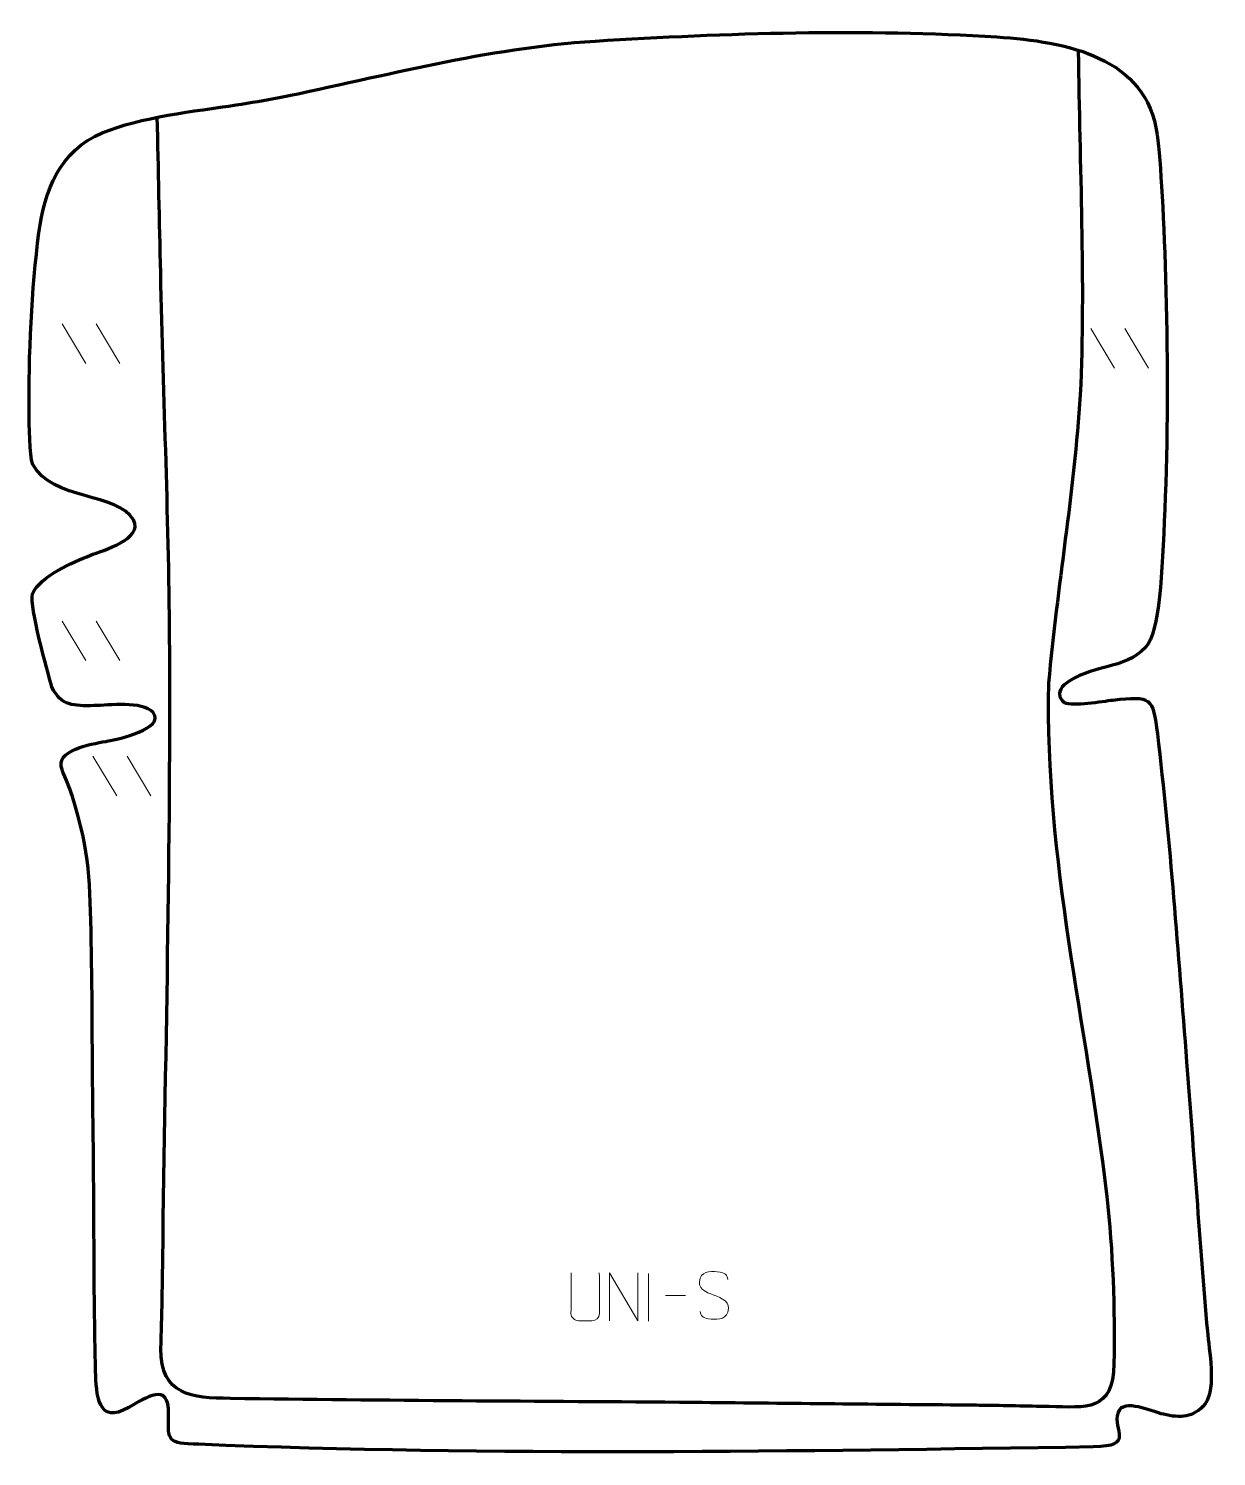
# Model space of a CAD drawing. Header units: millimetres. Extents: x -308 to 310, y -295 to 448.
import ezdxf

# ---------------------------------------------------------------- set-up
doc = ezdxf.new("R2010")
doc.units = ezdxf.units.MM
doc.header["$MEASUREMENT"] = 0
for name, color, linetype in [('layer 1', 7, 'Continuous'), ('layer 2', 7, 'Continuous'), ('layer 3', 7, 'Continuous')]:
    doc.layers.add(name, color=color, linetype=linetype)

msp = doc.modelspace()

# ---------------------------------------------------------------- linework, layer by layer
at = {"layer": 'layer 1', "color": 250, "lineweight": 9}
for points, knots in [([(-11.0844, -199.6891), (-11.0848, -205.2286), (-10.989, -215.4304), (-10.9886, -220.9708), (-10.9886, -220.9708), (-11.1284, -223.2103), (-12.8056, -224.6365), (-14.9533, -224.647), (-14.9533, -224.647), (-17.2852, -224.6466), (-19.6171, -224.6466), (-21.9486, -224.647), (-21.9486, -224.647), (-23.8736, -224.7485), (-25.8457, -222.932), (-25.8345, -220.9875), (-25.8345, -220.9875), (-25.8342, -215.4256), (-25.7388, -205.2502), (-25.7392, -199.6891)], [0, 0, 0, 0, 0.16666667, 0.16666667, 0.16666667, 0.16666667, 0.33333333, 0.33333333, 0.33333333, 0.33333333, 0.5, 0.5, 0.5, 0.5, 0.66666667, 0.66666667, 0.66666667, 0.66666667, 1, 1, 1, 1]), ([(-5.739, -224.6468), (-5.739, -224.6468), (-5.739, -199.6933), (-5.739, -199.6933), (-5.739, -199.6933), (-5.739, -199.6933), (8.9158, -224.6468), (8.9158, -224.6468), (8.9158, -224.6468), (8.9158, -224.6468), (8.9158, -199.6933), (8.9158, -199.6933)], [0, 0, 0, 0, 0.25, 0.25, 0.25, 0.25, 0.5, 0.5, 0.5, 0.5, 1, 1, 1, 1]), ([(48.5939, -211.3022), (44.3456, -209.8318), (39.4375, -208.036), (41.4426, -202.5157), (41.4426, -202.5157), (42.9461, -198.3758), (48.1597, -198.7643), (51.7633, -199.3654), (51.7633, -199.3654), (54.6239, -199.8426), (55.4886, -201.0558), (55.7992, -203.1399)], [0, 0, 0, 0, 0.25, 0.25, 0.25, 0.25, 0.5, 0.5, 0.5, 0.5, 1, 1, 1, 1]), ([(48.5939, -211.3023), (52.6125, -212.949), (57.642, -214.8373), (55.808, -220.1976), (55.808, -220.1976), (54.3482, -224.464), (49.4374, -224.2073), (45.7113, -223.6526), (45.7113, -223.6526), (42.9613, -223.2428), (41.7404, -222.0293), (41.3624, -219.9171)], [0, 0, 0, 0, 0.25, 0.25, 0.25, 0.25, 0.5, 0.5, 0.5, 0.5, 1, 1, 1, 1])]:
    msp.add_open_spline(points, degree=3, knots=knots, dxfattribs=at)
for points in [[(14.5884, -199.989), (14.5884, -199.989), (14.5884, -224.9631), (14.5884, -224.9631)], [(23.3151, -211.4761), (23.3151, -211.4761), (33.8617, -211.4761), (33.8617, -211.4761)]]:
    msp.add_open_spline(points, degree=3, dxfattribs=at)
at = {"layer": 'layer 2', "color": 142, "lineweight": 158}
msp.add_open_spline([(238.2686, 436.4292), (238.8912, 377.4499), (242.0007, 316.2989), (239.2947, 257.5616), (239.2947, 257.5616), (235.98, 206.9407), (227.3983, 157.7004), (222.7521, 107.4963), (222.7521, 107.4963), (220.8638, 14.8448), (242.4204, -69.1741), (253.1817, -159.8891), (253.1817, -159.8891), (256.2342, -188.159), (257.379, -218.6764), (256.8163, -247.1126), (256.8163, -247.1126), (256.3214, -272.1241), (242.7303, -269.7921), (222.9065, -269.4014), (222.9065, -269.4014), (211.3908, -269.1744), (199.8884, -268.9372), (188.3703, -268.7835), (188.3703, -268.7835), (184.2902, -268.7339), (180.2089, -268.6747), (176.1288, -268.6359), (176.1288, -268.6359), (130.1285, -268.2581), (84.1329, -267.7229), (38.1343, -267.3023), (38.1343, -267.3023), (-42.2831, -266.5958), (-122.7343, -266.4207), (-203.1426, -265.1655), (-203.1426, -265.1655), (-223.2683, -264.8514), (-239.5808, -263.7754), (-239.3117, -239.1208), (-239.3117, -239.1208), (-239.219, -230.6275), (-238.791, -222.1171), (-238.6671, -213.6099), (-238.6671, -213.6099), (-237.2981, -101.1408), (-234.2, 11.9013), (-234.7452, 124.3167), (-234.7452, 124.3167), (-235.0635, 189.9345), (-238.0008, 255.5244), (-239.4477, 321.124), (-239.4477, 321.124), (-240.0383, 348.1516), (-240.6289, 375.1793), (-241.2195, 402.2069)], degree=3, knots=[0, 0, 0, 0, 0.06666667, 0.06666667, 0.06666667, 0.06666667, 0.13333333, 0.13333333, 0.13333333, 0.13333333, 0.2, 0.2, 0.2, 0.2, 0.26666667, 0.26666667, 0.26666667, 0.26666667, 0.33333333, 0.33333333, 0.33333333, 0.33333333, 0.4, 0.4, 0.4, 0.4, 0.46666667, 0.46666667, 0.46666667, 0.46666667, 0.53333333, 0.53333333, 0.53333333, 0.53333333, 0.6, 0.6, 0.6, 0.6, 0.66666667, 0.66666667, 0.66666667, 0.66666667, 0.73333333, 0.73333333, 0.73333333, 0.73333333, 0.8, 0.8, 0.8, 0.8, 0.86666667, 0.86666667, 0.86666667, 0.86666667, 1, 1, 1, 1], dxfattribs=at)
at = {"layer": 'layer 3', "color": 242, "lineweight": 158}
msp.add_open_spline([(279.3195, 393.111), (273.8998, 433.6696), (232.2616, 441.6805), (195.8593, 444.0483), (195.8593, 444.0483), (128.6713, 448.4184), (53.863, 446.0984), (-13.1214, 441.9284), (-13.1214, 441.9284), (-71.2293, 438.148), (-121.4046, 423.9056), (-177.762, 412.4728), (-177.762, 412.4728), (-185.2082, 411.0581), (-192.6384, 409.8282), (-200.1252, 408.6554), (-200.1252, 408.6554), (-221.6082, 405.3667), (-250.1641, 402.3863), (-269.9174, 394.0667), (-269.9174, 394.0667), (-292.2016, 384.6811), (-299.9114, 363.8696), (-302.8541, 342.064), (-302.8541, 342.064), (-306.6874, 313.0591), (-308.2332, 277.5398), (-307.9561, 248.283), (-307.9561, 248.283), (-307.9054, 242.927), (-307.8433, 225.8056), (-306.0455, 221.4176), (-306.0455, 221.4176), (-295.9918, 202.4988), (-261.4782, 206.6121), (-253.6658, 192.4395), (-253.6658, 192.4395), (-248.1614, 182.4539), (-269.5867, 176.6732), (-276.0777, 174.0383), (-276.0777, 174.0383), (-285.4686, 170.2262), (-301.7461, 163.5448), (-306.2195, 153.8834), (-306.2195, 153.8834), (-307.7642, 146.8453), (-298.5264, 114.2109), (-296.0785, 105.4449), (-296.0785, 105.4449), (-291.52, 95.3992), (-284.4168, 95.5586), (-274.1784, 95.7363), (-274.1784, 95.7363), (-266.3682, 95.8718), (-249.1766, 98.2584), (-243.4479, 92.1995), (-243.4479, 92.1995), (-236.7595, 83.6074), (-261.8686, 78.3171), (-266.7313, 77.3435), (-266.7313, 77.3435), (-273.0223, 76.1147), (-293.1036, 73.4135), (-291.1955, 64.0343), (-291.1955, 64.0343), (-290.4711, 60.4737), (-286.8118, 53.0835), (-285.3777, 48.4728), (-285.3777, 48.4728), (-276.2002, 18.966), (-276.2124, 3.0121), (-275.6267, -26.9434), (-275.6267, -26.9434), (-274.9803, -56.9778), (-275.123, -87.0267), (-274.7283, -117.0657), (-274.7283, -117.0657), (-274.0306, -161.6445), (-274.383, -206.4829), (-273.3844, -250.984), (-273.3844, -250.984), (-272.8901, -262.8032), (-272.4855, -279.3561), (-256.0494, -269.8659), (-256.0494, -269.8659), (-247.1874, -264.7489), (-234.9367, -256.1066), (-235.3698, -273.2555), (-235.3698, -273.2555), (-235.7415, -287.9764), (-235.9685, -288.3827), (-219.7792, -289.0543), (-219.7792, -289.0543), (-67.5569, -295.3703), (93.6038, -292.7107), (246.0062, -290.4136), (246.0062, -290.4136), (268.3381, -290.0771), (255.6821, -281.7195), (258.9529, -272.5097), (258.9529, -272.5097), (261.6567, -264.8962), (276.7762, -272.0584), (282.5718, -273.4114), (282.5718, -273.4114), (291.5024, -275.4964), (298.1695, -275.3232), (304.4002, -267.9606), (304.4002, -267.9606), (310.1906, -259.3335), (306.3428, -240.0511), (305.4735, -230.1311), (305.4735, -230.1311), (301.4225, -183.5182), (298.3318, -136.49), (294.6644, -89.8028), (294.6644, -89.8028), (290.2084, -33.0308), (286.1567, 24.5265), (279.4342, 81.046), (279.4342, 81.046), (277.174, 100.0481), (276.3381, 100.8642), (256.3433, 98.6433), (256.3433, 98.6433), (250.8667, 98.035), (235.5609, 95.2054), (230.9293, 97.4362), (230.9293, 97.4362), (227.6231, 99.596), (227.8574, 103.8566), (230.9092, 106.5114), (230.9092, 106.5114), (244.1213, 117.3725), (262.9393, 114.321), (273.2342, 126.0776), (273.2342, 126.0776), (280.8213, 134.7418), (281.7527, 163.5661), (283.2978, 198.0143), (283.2978, 198.0143), (286.4422, 268.1195), (282.9857, 365.6743), (279.3195, 393.111)], degree=3, knots=[0, 0, 0, 0, 0.02702703, 0.02702703, 0.02702703, 0.02702703, 0.05405405, 0.05405405, 0.05405405, 0.05405405, 0.08108108, 0.08108108, 0.08108108, 0.08108108, 0.10810811, 0.10810811, 0.10810811, 0.10810811, 0.13513514, 0.13513514, 0.13513514, 0.13513514, 0.16216216, 0.16216216, 0.16216216, 0.16216216, 0.18918919, 0.18918919, 0.18918919, 0.18918919, 0.21621622, 0.21621622, 0.21621622, 0.21621622, 0.24324324, 0.24324324, 0.24324324, 0.24324324, 0.27027027, 0.27027027, 0.27027027, 0.27027027, 0.2972973, 0.2972973, 0.2972973, 0.2972973, 0.32432432, 0.32432432, 0.32432432, 0.32432432, 0.35135135, 0.35135135, 0.35135135, 0.35135135, 0.37837838, 0.37837838, 0.37837838, 0.37837838, 0.40540541, 0.40540541, 0.40540541, 0.40540541, 0.43243243, 0.43243243, 0.43243243, 0.43243243, 0.45945946, 0.45945946, 0.45945946, 0.45945946, 0.48648649, 0.48648649, 0.48648649, 0.48648649, 0.51351351, 0.51351351, 0.51351351, 0.51351351, 0.54054054, 0.54054054, 0.54054054, 0.54054054, 0.56756757, 0.56756757, 0.56756757, 0.56756757, 0.59459459, 0.59459459, 0.59459459, 0.59459459, 0.62162162, 0.62162162, 0.62162162, 0.62162162, 0.64864865, 0.64864865, 0.64864865, 0.64864865, 0.67567568, 0.67567568, 0.67567568, 0.67567568, 0.7027027, 0.7027027, 0.7027027, 0.7027027, 0.72972973, 0.72972973, 0.72972973, 0.72972973, 0.75675676, 0.75675676, 0.75675676, 0.75675676, 0.78378378, 0.78378378, 0.78378378, 0.78378378, 0.81081081, 0.81081081, 0.81081081, 0.81081081, 0.83783784, 0.83783784, 0.83783784, 0.83783784, 0.86486486, 0.86486486, 0.86486486, 0.86486486, 0.89189189, 0.89189189, 0.89189189, 0.89189189, 0.91891892, 0.91891892, 0.91891892, 0.91891892, 0.94594595, 0.94594595, 0.94594595, 0.94594595, 1, 1, 1, 1], dxfattribs=at)
at = {"layer": 'layer 3', "color": 250, "lineweight": 9}
for points in [[(-290.8101, 294.5543), (-290.8101, 294.5543), (-278.4458, 274.01), (-278.4458, 274.01)], [(-290.8101, 294.5543), (-290.8101, 294.5543), (-278.4458, 274.01), (-278.4458, 274.01)], [(-273.0802, 294.5543), (-273.0802, 294.5543), (-260.7159, 274.01), (-260.7159, 274.01)], [(-273.0802, 294.5543), (-273.0802, 294.5543), (-260.7159, 274.01), (-260.7159, 274.01)], [(244.7368, 292.1208), (244.7368, 292.1208), (257.1011, 271.5765), (257.1011, 271.5765)], [(244.7368, 292.1208), (244.7368, 292.1208), (257.1011, 271.5765), (257.1011, 271.5765)], [(262.4667, 292.1208), (262.4667, 292.1208), (274.831, 271.5765), (274.831, 271.5765)], [(262.4667, 292.1208), (262.4667, 292.1208), (274.831, 271.5765), (274.831, 271.5765)], [(-290.7801, 139.7208), (-290.7801, 139.7208), (-278.4158, 119.1765), (-278.4158, 119.1765)], [(-290.7801, 139.7208), (-290.7801, 139.7208), (-278.4158, 119.1765), (-278.4158, 119.1765)], [(-273.0502, 139.7208), (-273.0502, 139.7208), (-260.6859, 119.1765), (-260.6859, 119.1765)], [(-273.0502, 139.7208), (-273.0502, 139.7208), (-260.6859, 119.1765), (-260.6859, 119.1765)], [(-274.7176, 69.3283), (-274.7176, 69.3283), (-262.3533, 48.784), (-262.3533, 48.784)], [(-274.7176, 69.3283), (-274.7176, 69.3283), (-262.3533, 48.784), (-262.3533, 48.784)], [(-256.9877, 69.3283), (-256.9877, 69.3283), (-244.6234, 48.784), (-244.6234, 48.784)], [(-256.9877, 69.3283), (-256.9877, 69.3283), (-244.6234, 48.784), (-244.6234, 48.784)]]:
    msp.add_open_spline(points, degree=3, dxfattribs=at)

doc.saveas('drawing.dxf')
